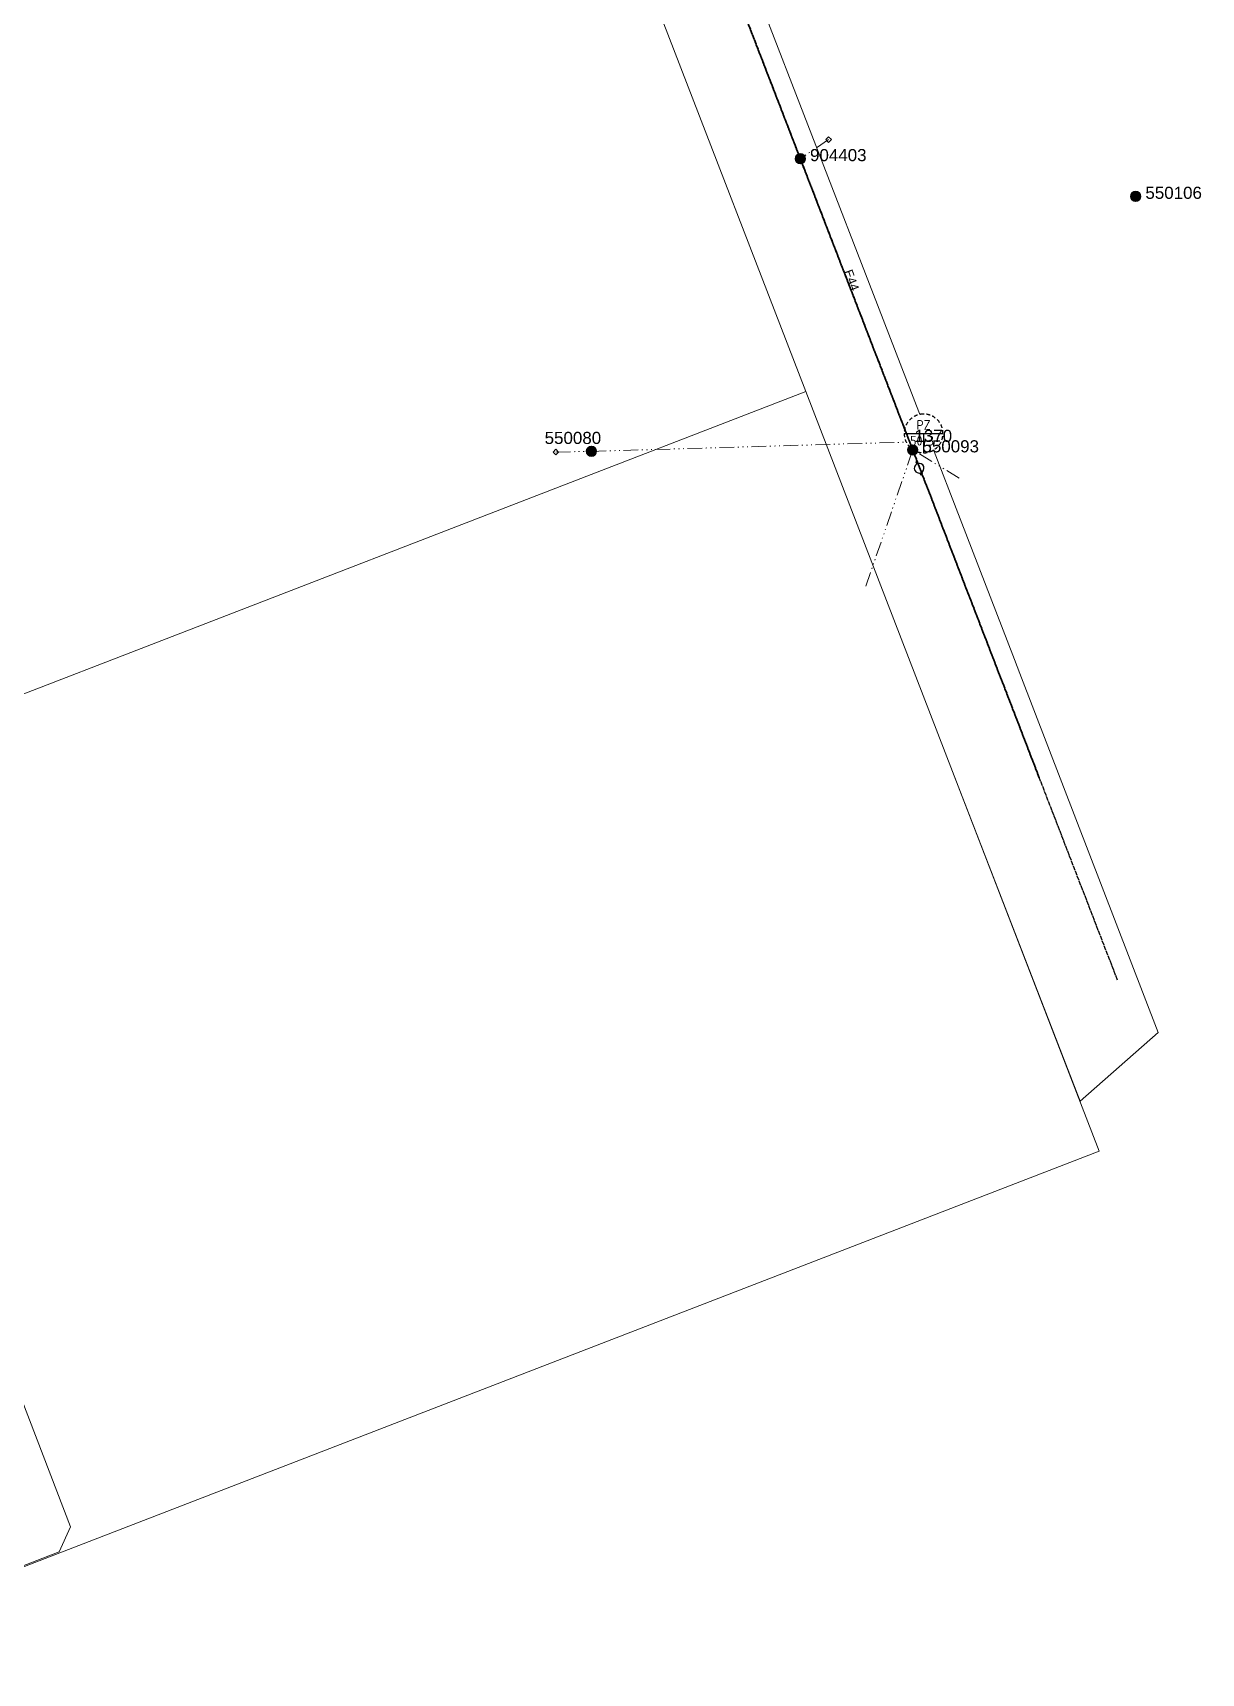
# Model space of a CAD drawing. Header units: metres. Extents: x 0 to 311505, y 0 to 6270811.
# Drawn here: x 310904.4 to 311145.3, y 6269838.3 to 6270176.5 of the extents above; entities that cross this region are included whole.
import ezdxf
from ezdxf import colors
from ezdxf.entities.mleader import LeaderData, LeaderLine
from ezdxf.enums import TextEntityAlignment as Align
from ezdxf.math import Vec2, Vec3

# ---------------------------------------------------------------- set-up
doc = ezdxf.new("R2010")
doc.units = ezdxf.units.M
for name, pattern in [('Cable Exist OH', [1, 1, 0]), ('Dash', [5, 3, -2]), ('PHANTOMX2', [6.6, 3, -0.75, 0.2, -0.75, 0.2, -0.75, 0.2, -0.75])]:
    doc.linetypes.add(name, pattern=pattern)
doc.layers.get('0').update_dxf_attribs({"color": 6})
for name, color, linetype, lineweight in [('_User Miscellaneous1', 30, 'Continuous', 13), ('_User_HV_Exist', 1, 'Continuous', 35), ('_User_LV_Exist', 5, 'Continuous', 35), ('Cadastre Land Parcels_SP_EXT', 118, 'Continuous', 15), ('Cadastre Roads_SP_EXT', 218, 'Continuous', 15), ('Mains_HV_EXT', 13, 'Continuous', 25), ('Mains_LV_EXT', 163, 'Continuous', 25), ('Mains_SL_EXT', 131, 'Continuous', 25), ('Services_SP_EXT', 42, 'PHANTOMX2', 20)]:
    doc.layers.add(name, color=color, linetype=linetype, lineweight=lineweight)
for name, color, linetype in [('Equip_SL_EXT', 7, 'Continuous'), ('Equip_SP_LV_EXT', 7, 'Continuous'), ('Notes', 7, 'Continuous'), ('SupportsOH_SP_TR_HV_LV_SL_EXT', 7, 'Continuous')]:
    doc.layers.add(name, color=color, linetype=linetype)
doc.styles.add('IESYMBOL1', font='isocp.shx')
doc.styles.add('POLE_LABEL', font='arial.ttf', dxfattribs={"height": 2})
doc.styles.add('SLCP_LABEL', font='arial.ttf', dxfattribs={"height": 2})
doc.styles.get("Standard").update_dxf_attribs({"font": 'arial.ttf'})

# ---------------------------------------------------------------- blocks, each defined once
blk = doc.blocks.new('LV_OH_LINKS_OPEN_EXT')
for p, q in [((-0.17, 4.97), (-0.17, 5.46)), ((0.17, 4.97), (0.17, 5.46)), ((-0.17, 3), (-0.17, 2.5)), ((0.17, 3), (0.17, 2.5))]:
    blk.add_line(p, q)
blk.add_lwpolyline([(0, 2.99, 1), (0, 4.98, 1)], format="xyb", close=True)
at = {"flags": 9}
for tag, p in [('ACTUAL_STATUS', (0, 0)), ('CONSTRUCTED_VOLTAGE', (0, -0.2)), ('OPERATING_VOLTAGE', (0, -0.6)), ('ORIENTATION', (0, -0.8)), ('OWNED_BY', (0, -1)), ('STATE', (0, -1.2)), ('SWITCH_TYPE', (0, -1.4)), ('NO_PHASES', (0, -0.4)), ('USAGE', (0, -1.6)), ('LEGEND', (0, -1.8)), ('NOTES', (0, -2))]:
    blk.add_attdef(tag, text='', height=0.2, dxfattribs=at).set_placement(p, align=Align.MIDDLE_LEFT)
at = {"flags": 1}
blk.add_attdef('Z', (0, 0), '', height=0.2, dxfattribs=at)
blk = doc.blocks.new('CCP_EXT')
at = {"transparency": 33554687}
blk.add_wipeout([(0, 0.57), (0.57, 0), (0, -0.57), (-0.57, 0)], dxfattribs=at)
blk.add_lwpolyline([(-0.57, 0), (0, 0.57), (0.57, 0), (0, -0.57), (-0.57, 0)])
at = {"flags": 1}
blk.add_attdef('Z', (0, 0), '', height=0.2, dxfattribs=at)
at = {"flags": 9}
for tag, p in [('CCP_TYPE', (0, 0)), ('CONSTRUCTED_VOLTAGE', (0, -0.2)), ('OPERATING_VOLTAGE', (0, -0.6)), ('ORIENTATION', (0, -0.8)), ('OWNED_BY', (0, -1)), ('STATE', (0, -1.8)), ('NO_PHASES', (0, -0.4)), ('USAGE', (0, -1.2)), ('LEGEND', (0, -1.4)), ('LIFE_SUPPORT', (0, -1.6)), ('NOTES', (0, -2))]:
    blk.add_attdef(tag, text='', height=0.2, dxfattribs=at).set_placement(p, align=Align.MIDDLE_LEFT)
blk = doc.blocks.new('POLE_EXT')
blk.add_hatch(color=256).paths.add_polyline_path([(-1, 0, 1), (1, 0, 1)])
blk.add_lwpolyline([(-1, 0, 1), (1, 0, 1)], format="xyb", close=True)
at = {"flags": 8}
blk.add_attdef('pNumber', text='', height=2, dxfattribs=at).set_placement((2.5, 2.5), align=Align.MIDDLE_CENTER)
at = {"style": 'POLE_LABEL', "flags": 9}
for tag, p in [('STRUCTURE_PLANT_NUMBER', (1.35, 0.03)), ('STREET_CODE', (1.35, -0.2))]:
    blk.add_attdef(tag, text='', height=0.2, dxfattribs=at).set_placement(p, align=Align.MIDDLE_LEFT)
at = {"flags": 9}
for tag, p in [('OWNED_BY', (1.35, -0.4)), ('SPECIAL_USE', (1.35, -0.8)), ('STATE', (1.35, -1)), ('cLV', (1.35, -1.4)), ('hDepth', (1.35, -1.6)), ('hDia', (1.35, -1.8)), ('cHV', (1.35, -2)), ('cLinedev', (1.35, -3.4)), ('PARENT', (1.35, -0.6)), ('USAGE', (1.35, -1.2)), ('LBRACKET', (1.35, -2.2)), ('LExisting', (1.35, -2.4)), ('LANTNUMBER', (1.35, -2.6)), ('LOther', (1.35, -2.8)), ('LRemove', (1.35, -3)), ('LEGEND', (1.35, -3.2)), ('pExisting', (1.35, -3.8)), ('pFooting', (1.35, -4.4)), ('pNew', (1.35, -4.6)), ('pRelocate', (1.35, -5)), ('pRemove', (1.35, -5.2)), ('pReplace', (1.35, -5.4)), ('pStay', (1.35, -5.6)), ('pType', (1.35, -5.8)), ('cspan', (1.35, -6)), ('STREETNAME', (1.35, -6.2)), ('SUBURB', (1.35, -6.4)), ('LOCATION', (1.35, -3.6)), ('PFNUMBER', (1.35, -4)), ('NEWPFNUMBER', (1.35, -4.2)), ('NOTES', (1.35, -6.6)), ('MAINTAINED_BY', (1.36, -6.81)), ('OPERATED_BY', (1.36, -7.01))]:
    blk.add_attdef(tag, text='', height=0.2, dxfattribs=at).set_placement(p, align=Align.MIDDLE_LEFT)
at = {"flags": 1}
blk.add_attdef('Z', (1.35, -7.33), '', height=0.2, dxfattribs=at)
blk = doc.blocks.new('SLCP_ZELL_EXT')
at = {"flags": 8}
blk.add_attdef('ASSET_NUM', text='', height=2, dxfattribs=at).set_placement((0, 6), align=Align.MIDDLE_CENTER)
for tag, flags, p in [('AMP_RATING', 9, (0.25, -3.3)), ('CONSTRUCTED_VOLTAGE', 9, (0.25, -0.5)), ('CONTROL_TYPE', 9, (0.25, -0.7)), ('OPERATING_VOLTAGE', 9, (0.25, -1.1)), ('ORIENTATION', 9, (0.25, -1.3)), ('OWNED_BY', 9, (0.25, -1.5)), ('OPERATED_BY', 9, (0.25, -1.7)), ('STATE', 9, (0.25, -2.7)), ('STREETNAME', 9, (0.25, -2.9)), ('SUBURB', 9, (0.25, -3.1)), ('NO_PHASES', 9, (0.25, -0.9)), ('MAINTAINED_BY', 9, (0.25, -1.9)), ('USAGE', 9, (0.25, -2.1)), ('LOCATION', 9, (0.25, -2.3)), ('NOTES', 9, (0.25, -2.5)), ('Z', 1, (0.25, -3.5))]:
    blk.add_attdef(tag, text='', height=0.2, dxfattribs=dict(flags=flags)).set_placement(p, align=Align.MIDDLE_LEFT)
at = {"transparency": 33554687}
blk.add_wipeout([(-0.05, 4), (-0.15, 4), (-0.25, 3.99), (-0.34, 3.99), (-0.44, 3.98), (-0.54, 3.96), (-0.64, 3.95), (-0.73, 3.93), (-0.83, 3.91), (-0.92, 3.89), (-1.02, 3.87), (-1.11, 3.84), (-1.21, 3.81), (-1.3, 3.78), (-1.39, 3.75), (-1.49, 3.71), (-1.58, 3.68), (-1.67, 3.64), (-1.75, 3.59), (-1.84, 3.55), (-1.93, 3.5), (-2.01, 3.46), (-2.1, 3.41), (-2.18, 3.35), (-2.26, 3.3), (-2.34, 3.24), (-2.42, 3.18), (-2.5, 3.12), (-2.58, 3.06), (-2.65, 3), (-2.72, 2.93), (-2.79, 2.86), (-2.86, 2.79), (-2.93, 2.72), (-3, 2.65), (-3.06, 2.58), (-3.12, 2.5), (-3.18, 2.42), (-3.24, 2.34), (-3.3, 2.26), (-3.35, 2.18), (-3.41, 2.1), (-3.46, 2.01), (-3.5, 1.93), (-3.55, 1.84), (-3.59, 1.75), (-3.64, 1.67), (-3.68, 1.58), (-3.71, 1.49), (-3.75, 1.39), (-3.78, 1.3), (-3.81, 1.21), (-3.84, 1.11), (-3.87, 1.02), (-3.89, 0.92), (-3.91, 0.83), (-3.93, 0.73), (-3.95, 0.64), (-3.96, 0.54), (-3.98, 0.44), (-3.99, 0.34), (-3.99, 0.25), (-4, 0.15), (-4, 0.05), (-4, -0.05), (-4, -0.15), (-3.99, -0.25), (-3.99, -0.34), (-3.98, -0.44), (-3.96, -0.54), (-3.95, -0.64), (-3.93, -0.73), (-3.91, -0.83), (-3.89, -0.92), (-3.87, -1.02), (-3.84, -1.11), (-3.81, -1.21), (-3.78, -1.3), (-3.75, -1.39), (-3.71, -1.49), (-3.68, -1.58), (-3.64, -1.67), (-3.59, -1.75), (-3.55, -1.84), (-3.5, -1.93), (-3.46, -2.01), (-3.41, -2.1), (-3.35, -2.18), (-3.3, -2.26), (-3.24, -2.34), (-3.18, -2.42), (-3.12, -2.5), (-3.06, -2.58), (-3, -2.65), (-2.93, -2.72), (-2.86, -2.79), (-2.79, -2.86), (-2.72, -2.93), (-2.65, -3), (-2.58, -3.06), (-2.5, -3.12), (-2.42, -3.18), (-2.34, -3.24), (-2.26, -3.3), (-2.18, -3.35), (-2.1, -3.41), (-2.01, -3.46), (-1.93, -3.5), (-1.84, -3.55), (-1.75, -3.59), (-1.67, -3.64), (-1.58, -3.68), (-1.49, -3.71), (-1.39, -3.75), (-1.3, -3.78), (-1.21, -3.81), (-1.11, -3.84), (-1.02, -3.87), (-0.92, -3.89), (-0.83, -3.91), (-0.73, -3.93), (-0.64, -3.95), (-0.54, -3.96), (-0.44, -3.98), (-0.34, -3.99), (-0.25, -3.99), (-0.15, -4), (-0.05, -4), (0.05, -4), (0.15, -4), (0.25, -3.99), (0.34, -3.99), (0.44, -3.98), (0.54, -3.96), (0.64, -3.95), (0.73, -3.93), (0.83, -3.91), (0.92, -3.89), (1.02, -3.87), (1.11, -3.84), (1.21, -3.81), (1.3, -3.78), (1.39, -3.75), (1.49, -3.71), (1.58, -3.68), (1.67, -3.64), (1.75, -3.59), (1.84, -3.55), (1.93, -3.5), (2.01, -3.46), (2.1, -3.41), (2.18, -3.35), (2.26, -3.3), (2.34, -3.24), (2.42, -3.18), (2.5, -3.12), (2.58, -3.06), (2.65, -3), (2.72, -2.93), (2.79, -2.86), (2.86, -2.79), (2.93, -2.72), (3, -2.65), (3.06, -2.58), (3.12, -2.5), (3.18, -2.42), (3.24, -2.34), (3.3, -2.26), (3.35, -2.18), (3.41, -2.1), (3.46, -2.01), (3.5, -1.93), (3.55, -1.84), (3.59, -1.75), (3.64, -1.67), (3.68, -1.58), (3.71, -1.49), (3.75, -1.39), (3.78, -1.3), (3.81, -1.21), (3.84, -1.11), (3.87, -1.02), (3.89, -0.92), (3.91, -0.83), (3.93, -0.73), (3.95, -0.64), (3.96, -0.54), (3.98, -0.44), (3.99, -0.34), (3.99, -0.25), (4, -0.15), (4, -0.05), (4, 0.05), (4, 0.15), (3.99, 0.25), (3.99, 0.34), (3.98, 0.44), (3.96, 0.54), (3.95, 0.64), (3.93, 0.73), (3.91, 0.83), (3.89, 0.92), (3.87, 1.02), (3.84, 1.11), (3.81, 1.21), (3.78, 1.3), (3.75, 1.39), (3.71, 1.49), (3.68, 1.58), (3.64, 1.67), (3.59, 1.75), (3.55, 1.84), (3.5, 1.93), (3.46, 2.01), (3.41, 2.1), (3.35, 2.18), (3.3, 2.26), (3.24, 2.34), (3.18, 2.42), (3.12, 2.5), (3.06, 2.58), (3, 2.65), (2.93, 2.72), (2.86, 2.79), (2.79, 2.86), (2.72, 2.93), (2.65, 3), (2.58, 3.06), (2.5, 3.12), (2.42, 3.18), (2.34, 3.24), (2.26, 3.3), (2.18, 3.35), (2.1, 3.41), (2.01, 3.46), (1.93, 3.5), (1.84, 3.55), (1.75, 3.59), (1.67, 3.64), (1.58, 3.68), (1.49, 3.71), (1.39, 3.75), (1.3, 3.78), (1.21, 3.81), (1.11, 3.84), (1.02, 3.87), (0.92, 3.89), (0.83, 3.91), (0.73, 3.93), (0.64, 3.95), (0.54, 3.96), (0.44, 3.98), (0.34, 3.99), (0.25, 3.99), (0.15, 4), (0.05, 4)], dxfattribs=at)
for p, q in [((-4, 0), (4, 0)), ((0, 0), (0, -4))]:
    blk.add_line(p, q)
at = {"linetype": 'Dash', "ltscale": 0.25, "flags": 128}
blk.add_lwpolyline([(-0.05, 4), (-0.15, 4), (-0.25, 3.99), (-0.34, 3.99), (-0.44, 3.98), (-0.54, 3.96), (-0.64, 3.95), (-0.73, 3.93), (-0.83, 3.91), (-0.92, 3.89), (-1.02, 3.87), (-1.11, 3.84), (-1.21, 3.81), (-1.3, 3.78), (-1.39, 3.75), (-1.49, 3.71), (-1.58, 3.68), (-1.67, 3.64), (-1.75, 3.59), (-1.84, 3.55), (-1.93, 3.5), (-2.01, 3.46), (-2.1, 3.41), (-2.18, 3.35), (-2.26, 3.3), (-2.34, 3.24), (-2.42, 3.18), (-2.5, 3.12), (-2.58, 3.06), (-2.65, 3), (-2.72, 2.93), (-2.79, 2.86), (-2.86, 2.79), (-2.93, 2.72), (-3, 2.65), (-3.06, 2.58), (-3.12, 2.5), (-3.18, 2.42), (-3.24, 2.34), (-3.3, 2.26), (-3.35, 2.18), (-3.41, 2.1), (-3.46, 2.01), (-3.5, 1.93), (-3.55, 1.84), (-3.59, 1.75), (-3.64, 1.67), (-3.68, 1.58), (-3.71, 1.49), (-3.75, 1.39), (-3.78, 1.3), (-3.81, 1.21), (-3.84, 1.11), (-3.87, 1.02), (-3.89, 0.92), (-3.91, 0.83), (-3.93, 0.73), (-3.95, 0.64), (-3.96, 0.54), (-3.98, 0.44), (-3.99, 0.34), (-3.99, 0.25), (-4, 0.15), (-4, 0.05), (-4, -0.05), (-4, -0.15), (-3.99, -0.25), (-3.99, -0.34), (-3.98, -0.44), (-3.96, -0.54), (-3.95, -0.64), (-3.93, -0.73), (-3.91, -0.83), (-3.89, -0.92), (-3.87, -1.02), (-3.84, -1.11), (-3.81, -1.21), (-3.78, -1.3), (-3.75, -1.39), (-3.71, -1.49), (-3.68, -1.58), (-3.64, -1.67), (-3.59, -1.75), (-3.55, -1.84), (-3.5, -1.93), (-3.46, -2.01), (-3.41, -2.1), (-3.35, -2.18), (-3.3, -2.26), (-3.24, -2.34), (-3.18, -2.42), (-3.12, -2.5), (-3.06, -2.58), (-3, -2.65), (-2.93, -2.72), (-2.86, -2.79), (-2.79, -2.86), (-2.72, -2.93), (-2.65, -3), (-2.58, -3.06), (-2.5, -3.12), (-2.42, -3.18), (-2.34, -3.24), (-2.26, -3.3), (-2.18, -3.35), (-2.1, -3.41), (-2.01, -3.46), (-1.93, -3.5), (-1.84, -3.55), (-1.75, -3.59), (-1.67, -3.64), (-1.58, -3.68), (-1.49, -3.71), (-1.39, -3.75), (-1.3, -3.78), (-1.21, -3.81), (-1.11, -3.84), (-1.02, -3.87), (-0.92, -3.89), (-0.83, -3.91), (-0.73, -3.93), (-0.64, -3.95), (-0.54, -3.96), (-0.44, -3.98), (-0.34, -3.99), (-0.25, -3.99), (-0.15, -4), (-0.05, -4), (0.05, -4), (0.15, -4), (0.25, -3.99), (0.34, -3.99), (0.44, -3.98), (0.54, -3.96), (0.64, -3.95), (0.73, -3.93), (0.83, -3.91), (0.92, -3.89), (1.02, -3.87), (1.11, -3.84), (1.21, -3.81), (1.3, -3.78), (1.39, -3.75), (1.49, -3.71), (1.58, -3.68), (1.67, -3.64), (1.75, -3.59), (1.84, -3.55), (1.93, -3.5), (2.01, -3.46), (2.1, -3.41), (2.18, -3.35), (2.26, -3.3), (2.34, -3.24), (2.42, -3.18), (2.5, -3.12), (2.58, -3.06), (2.65, -3), (2.72, -2.93), (2.79, -2.86), (2.86, -2.79), (2.93, -2.72), (3, -2.65), (3.06, -2.58), (3.12, -2.5), (3.18, -2.42), (3.24, -2.34), (3.3, -2.26), (3.35, -2.18), (3.41, -2.1), (3.46, -2.01), (3.5, -1.93), (3.55, -1.84), (3.59, -1.75), (3.64, -1.67), (3.68, -1.58), (3.71, -1.49), (3.75, -1.39), (3.78, -1.3), (3.81, -1.21), (3.84, -1.11), (3.87, -1.02), (3.89, -0.92), (3.91, -0.83), (3.93, -0.73), (3.95, -0.64), (3.96, -0.54), (3.98, -0.44), (3.99, -0.34), (3.99, -0.25), (4, -0.15), (4, -0.05), (4, 0.05), (4, 0.15), (3.99, 0.25), (3.99, 0.34), (3.98, 0.44), (3.96, 0.54), (3.95, 0.64), (3.93, 0.73), (3.91, 0.83), (3.89, 0.92), (3.87, 1.02), (3.84, 1.11), (3.81, 1.21), (3.78, 1.3), (3.75, 1.39), (3.71, 1.49), (3.68, 1.58), (3.64, 1.67), (3.59, 1.75), (3.55, 1.84), (3.5, 1.93), (3.46, 2.01), (3.41, 2.1), (3.35, 2.18), (3.3, 2.26), (3.24, 2.34), (3.18, 2.42), (3.12, 2.5), (3.06, 2.58), (3, 2.65), (2.93, 2.72), (2.86, 2.79), (2.79, 2.86), (2.72, 2.93), (2.65, 3), (2.58, 3.06), (2.5, 3.12), (2.42, 3.18), (2.34, 3.24), (2.26, 3.3), (2.18, 3.35), (2.1, 3.41), (2.01, 3.46), (1.93, 3.5), (1.84, 3.55), (1.75, 3.59), (1.67, 3.64), (1.58, 3.68), (1.49, 3.71), (1.39, 3.75), (1.3, 3.78), (1.21, 3.81), (1.11, 3.84), (1.02, 3.87), (0.92, 3.89), (0.83, 3.91), (0.73, 3.93), (0.64, 3.95), (0.54, 3.96), (0.44, 3.98), (0.34, 3.99), (0.25, 3.99), (0.15, 4), (0.05, 4)], close=True, dxfattribs=at)
at = {"style": 'IESYMBOL1'}
for s, p in [('PZ', (0, 1.75)), ('50', (-1.5, -1.5)), ('3', (1.5, -1.5))]:
    blk.add_text(s, height=2, dxfattribs=at).set_placement(p, align=Align.MIDDLE_CENTER)

msp = doc.modelspace()

# ---------------------------------------------------------------- linework, layer by layer
at = {"layer": '_User Miscellaneous1', "linetype": 'Cable Exist OH', "transparency": 33554674}
msp.add_lwpolyline([(311062.65, 6270150.54), (311037.6, 6270215.4)], dxfattribs=at)
at = {"layer": '_User_LV_Exist', "linetype": 'Cable Exist OH', "transparency": 33554674}
msp.add_lwpolyline([(311062.65, 6270150.54), (311037.6, 6270215.4)], dxfattribs=at)
at = {"layer": 'Cadastre Land Parcels_SP_EXT', "linetype": 'Continuous'}
for points in [[(310824.86, 6270010.23), (311063.78, 6270102.53), (311034.14, 6270179.24), (311023.13, 6270207.74), (311003.27, 6270259.12), (310764.38, 6270166.81), (310791.81, 6270095.77), (310824.86, 6270010.23)], [(311094.04, 6270024.25), (311063.78, 6270102.53), (310824.86, 6270010.23), (310825.13, 6270009.51), (310849.7, 6270019), (310854.87, 6270016.72), (310883.58, 6269942.96), (310912.16, 6269868.53), (310909.87, 6269863.36), (310885.31, 6269853.87), (310885.4, 6269853.66), (311124.29, 6269945.94), (311094.04, 6270024.25)]]:
    msp.add_lwpolyline(points, close=True, dxfattribs=at)
at = {"layer": 'Mains_LV_EXT', "linetype": 'Cable Exist OH'}
msp.add_lwpolyline([(311062.65, 6270150.54), (311037.6, 6270215.4)], dxfattribs=at)
at = {"layer": 'Services_SP_EXT'}
for points in [[(311076.16, 6270062.44), (311085.83, 6270090.51)], [(311095.41, 6270084.7), (311085.83, 6270090.51)]]:
    msp.add_lwpolyline(points, dxfattribs=at)

# ---------------------------------------------------------------- block references
at = {"layer": '_User_HV_Exist', "transparency": 33554674}
ref = msp.add_blockref('POLE_EXT', (311131.79, 6270142.77), dxfattribs=at)
ref.add_attrib('ASSET_NUM', '550106', dxfattribs={"layer": '0', "height": 2.5, "style": 'POLE_LABEL'}).set_placement((311133.79, 6270143.52), align=Align.MIDDLE_LEFT)
at = {"layer": '_User_LV_Exist', "transparency": 33554674}
ref = msp.add_blockref('POLE_EXT', (311131.79, 6270142.77), dxfattribs=at)
ref.add_attrib('ASSET_NUM', '550106', dxfattribs={"layer": '0', "height": 2.5, "style": 'POLE_LABEL'}).set_placement((311133.79, 6270143.52), align=Align.MIDDLE_LEFT)
at = {"layer": 'Equip_SP_LV_EXT', "rotation": 199.1503856544696}
msp.add_blockref('LV_OH_LINKS_OPEN_EXT', (311085.83, 6270090.51), dxfattribs=at)
at = {"layer": 'Services_SP_EXT'}
msp.add_blockref('CCP_EXT', (311068.49, 6270154.48), dxfattribs=at)
at = {"layer": 'SupportsOH_SP_TR_HV_LV_SL_EXT'}
ref = msp.add_blockref('POLE_EXT', (311131.79, 6270142.77), dxfattribs=at)
ref.add_attrib('ASSET_NUM', '550106', dxfattribs={"layer": '0', "height": 2.5, "style": 'POLE_LABEL'}).set_placement((311133.79, 6270143.52), align=Align.MIDDLE_LEFT)
ref = msp.add_blockref('POLE_EXT', (311085.83, 6270090.51), dxfattribs=at)
ref.add_attrib('ASSET_NUM', '550093', dxfattribs={"layer": '0', "height": 2.5, "style": 'POLE_LABEL'}).set_placement((311087.83, 6270091.26), align=Align.MIDDLE_LEFT)

# ---------------------------------------------------------------- texts
at = {"layer": 'Mains_LV_EXT'}
msp.add_text('E44', height=1.8, rotation=290.057, dxfattribs=at).set_placement((311071.62, 6270127.3))

# ---------------------------------------------------------------- next in the draw order: linework, layer by layer
at = {"layer": 'Cadastre Roads_SP_EXT', "linetype": 'Continuous'}
msp.add_lwpolyline([(311136.43, 6269970.39), (311107.87, 6270044.42), (311106.77, 6270047.29), (311078.54, 6270120.41), (311053.15, 6270186.18), (311045.11, 6270183.24), (311034.14, 6270179.24), (311063.78, 6270102.53), (311094.04, 6270024.25), (311120.31, 6269956.25), (311136.43, 6269970.39)], close=True, dxfattribs=at)
at = {"layer": 'Services_SP_EXT'}
msp.add_lwpolyline([(311068.49, 6270154.48), (311062.65, 6270150.54)], dxfattribs=at)

# ---------------------------------------------------------------- next in the draw order: block references
at = {"layer": '_User_HV_Exist', "transparency": 33554674}
ref = msp.add_blockref('POLE_EXT', (311062.65, 6270150.54), dxfattribs=at)
ref.add_attrib('ASSET_NUM', '904403', dxfattribs={"layer": '0', "height": 2.5, "style": 'POLE_LABEL'}).set_placement((311064.65, 6270151.29), align=Align.MIDDLE_LEFT)
at = {"layer": '_User_LV_Exist', "transparency": 33554674}
ref = msp.add_blockref('POLE_EXT', (311062.65, 6270150.54), dxfattribs=at)
ref.add_attrib('ASSET_NUM', '904403', dxfattribs={"layer": '0', "height": 2.5, "style": 'POLE_LABEL'}).set_placement((311064.65, 6270151.29), align=Align.MIDDLE_LEFT)
at = {"layer": 'Services_SP_EXT'}
msp.add_blockref('CCP_EXT', (311012.25, 6270090.08), dxfattribs=at)
at = {"layer": 'SupportsOH_SP_TR_HV_LV_SL_EXT'}
ref = msp.add_blockref('POLE_EXT', (311062.65, 6270150.54), dxfattribs=at)
ref.add_attrib('ASSET_NUM', '904403', dxfattribs={"layer": '0', "height": 2.5, "style": 'POLE_LABEL'}).set_placement((311064.65, 6270151.29), align=Align.MIDDLE_LEFT)

# ---------------------------------------------------------------- next in the draw order: linework, layer by layer
at = {"layer": 'Services_SP_EXT'}
msp.add_lwpolyline([(311012.25, 6270090.08), (311019.62, 6270090.22), (311084.9, 6270092.13)], dxfattribs=at)

# ---------------------------------------------------------------- next in the draw order: block references
at = {"layer": '_User_HV_Exist', "transparency": 33554674}
ref = msp.add_blockref('POLE_EXT', (311019.59, 6270090.24), dxfattribs=at)
ref.add_attrib('ASSET_NUM', '550080', dxfattribs={"layer": '0', "height": 2.5, "style": 'POLE_LABEL'}).set_placement((311021.59, 6270090.99), align=Align.BOTTOM_RIGHT)
at = {"layer": '_User_LV_Exist', "transparency": 33554674}
ref = msp.add_blockref('POLE_EXT', (311019.59, 6270090.24), dxfattribs=at)
ref.add_attrib('ASSET_NUM', '550080', dxfattribs={"layer": '0', "height": 2.5, "style": 'POLE_LABEL'}).set_placement((311021.59, 6270090.99), align=Align.BOTTOM_RIGHT)
at = {"layer": 'SupportsOH_SP_TR_HV_LV_SL_EXT'}
ref = msp.add_blockref('POLE_EXT', (311019.59, 6270090.24), dxfattribs=at)
ref.add_attrib('ASSET_NUM', '550080', dxfattribs={"layer": '0', "height": 2.5, "style": 'POLE_LABEL'}).set_placement((311021.59, 6270090.99), align=Align.BOTTOM_RIGHT)

# ---------------------------------------------------------------- next in the draw order: block references
at = {"layer": 'Equip_SL_EXT'}
ref = msp.add_blockref('SLCP_ZELL_EXT', (311088.06, 6270093.91), dxfattribs=at)
ref.add_attrib('ASSET_NUM', '1370', dxfattribs={"layer": '0', "height": 2.5, "style": 'SLCP_LABEL'}).set_placement((311090.06, 6270094.66), align=Align.TOP_CENTER)

# ---------------------------------------------------------------- next in the draw order: linework, layer by layer
at = {"layer": '_User_LV_Exist', "linetype": 'Cable Exist OH', "transparency": 33554674}
for points in [[(311085.83, 6270090.51), (311062.65, 6270150.54)], [(311111.92, 6270022.9), (311085.83, 6270090.51)]]:
    msp.add_lwpolyline(points, dxfattribs=at)
at = {"layer": 'Mains_HV_EXT', "linetype": 'Cable Exist OH'}
msp.add_lwpolyline([(311128.04, 6269981.22), (311085.83, 6270090.51), (310997.96, 6270317.93), (310997.87, 6270318.16)], dxfattribs=at)
at = {"layer": 'Mains_LV_EXT', "linetype": 'Cable Exist OH'}
for points in [[(311085.83, 6270090.51), (311062.65, 6270150.54)], [(311111.92, 6270022.9), (311085.83, 6270090.51)]]:
    msp.add_lwpolyline(points, dxfattribs=at)
at = {"layer": 'Mains_SL_EXT', "linetype": 'Cable Exist OH'}
for points in [[(311085.81, 6270090.54), (311062.65, 6270150.54), (311037.6, 6270215.4)], [(311111.92, 6270022.9), (311085.83, 6270090.51), (311085.81, 6270090.54)]]:
    msp.add_lwpolyline(points, dxfattribs=at)

# ---------------------------------------------------------------- next in the draw order: block references
at = {"layer": '_User_HV_Exist', "transparency": 33554674}
ref = msp.add_blockref('POLE_EXT', (311085.83, 6270090.51), dxfattribs=at)
ref.add_attrib('ASSET_NUM', '550093', dxfattribs={"layer": '0', "height": 2.5, "style": 'POLE_LABEL'}).set_placement((311087.83, 6270091.26), align=Align.MIDDLE_LEFT)
at = {"layer": '_User_LV_Exist', "transparency": 33554674}
ref = msp.add_blockref('POLE_EXT', (311085.83, 6270090.51), dxfattribs=at)
ref.add_attrib('ASSET_NUM', '550093', dxfattribs={"layer": '0', "height": 2.5, "style": 'POLE_LABEL'}).set_placement((311087.83, 6270091.26), align=Align.MIDDLE_LEFT)

# ---------------------------------------------------------------- next in the draw order: leaders
at = {"layer": 'Notes'}
ml = msp.add_multileader_mtext('Standard', dxfattribs=at)
ml.set_content('Constructed under  \\PURS15861', color=256)
ml.set_leader_properties()
ml.build(insert=Vec2(0, 0))
ml.multileader.update_dxf_attribs({"leader_type": 2, "has_text_frame": 1, "text_left_attachment_type": 2, "text_right_attachment_type": 2, "dogleg_length": 0.01})
ctx = ml.context
ctx.base_point, ctx.char_height, ctx.plane_origin, ctx.plane_x_axis, ctx.plane_y_axis = Vec3(310975.19, 6270395.78), 1.8, Vec3(312213.89, 6270750.77), Vec3(0.932874, 0.360203), Vec3(-0.360203, 0.932874)
ctx.left_attachment, ctx.right_attachment, ctx.text_align_type = 2, 2, 1
notes = []
notes.append((ctx, [(0, (0, 0, 0), (0, 0), (1, 0), 1, [])]))
ctx.mtext.insert, ctx.mtext.text_direction, ctx.mtext.rotation, ctx.mtext.width, ctx.mtext.alignment, ctx.mtext.flow_direction = Vec3(310985.78, 6270402.49), Vec3(0.932874, 0.360203), 0.368486, 20.9235, 2, 5
ctx.mtext.has_bg_fill, ctx.mtext.bg_color, ctx.mtext.bg_scale_factor, ctx.mtext.bg_transparency, ctx.mtext.use_window_bg_color = 1, -1073741824, 2, 0, 1
for ctx, leaders in notes:
    for number, flags, end, landing, length, lines in leaders:
        leader = LeaderData()
        leader.index, (leader.has_last_leader_line, leader.has_dogleg_vector, leader.attachment_direction) = number, flags
        leader.last_leader_point, leader.dogleg_vector, leader.dogleg_length = Vec3(end), Vec3(landing), length
        for number, points, colour, breaks in lines:
            line = LeaderLine()
            line.index, line.vertices, line.color, line.breaks = number, Vec3.list(points), colors.encode_raw_color(colour), breaks
            leader.lines.append(line)
        ctx.leaders.append(leader)

doc.saveas('drawing.dxf')
